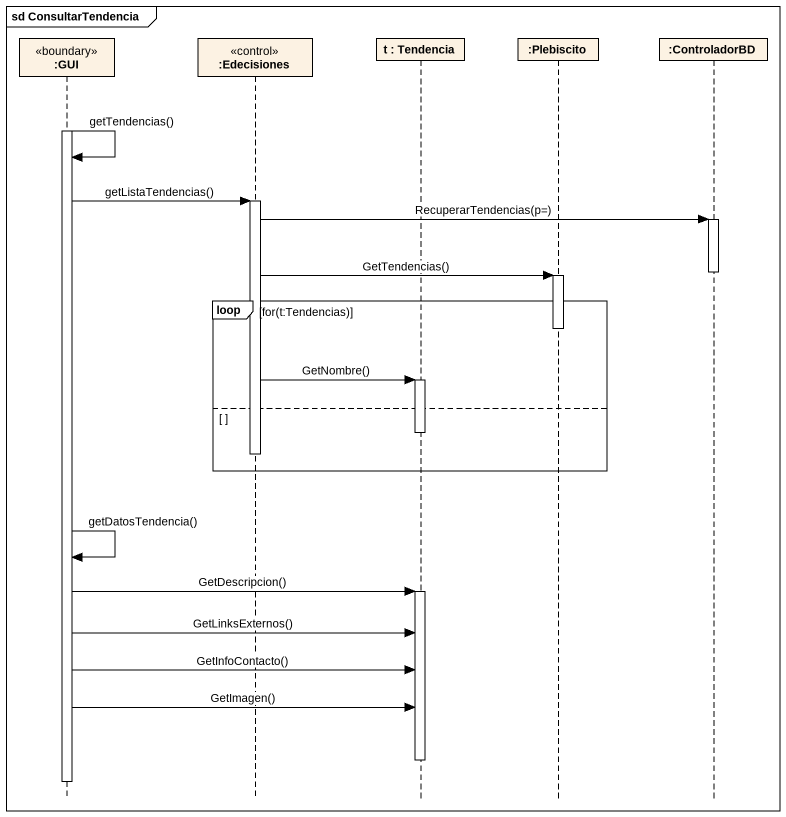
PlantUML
@startuml
mainframe sd ConsultarTendencia
hide footbox
participant ":GUI" as GUI <<boundary>>
participant ":Edecisiones" as Edecisiones <<control>>
participant "t : Tendencia" as t
participant ":Plebiscito" as Plebiscito
participant ":ControladorBD" as ControladorBD

activate GUI
GUI -> GUI : getTendencias()
GUI -> Edecisiones : getListaTendencias()
activate Edecisiones
Edecisiones -> ControladorBD : RecuperarTendencias(p=)
activate ControladorBD
deactivate ControladorBD
Edecisiones -> Plebiscito : GetTendencias()
activate Plebiscito
loop for(t:Tendencias)
  deactivate Plebiscito
  Edecisiones -> t : GetNombre()
  activate t
else
  deactivate t
  deactivate Edecisiones
end
GUI -> GUI : getDatosTendencia()
GUI -> t : GetDescripcion()
activate t
GUI -> t : GetLinksExternos()
GUI -> t : GetInfoContacto()
GUI -> t : GetImagen()
deactivate t
deactivate GUI
@enduml
